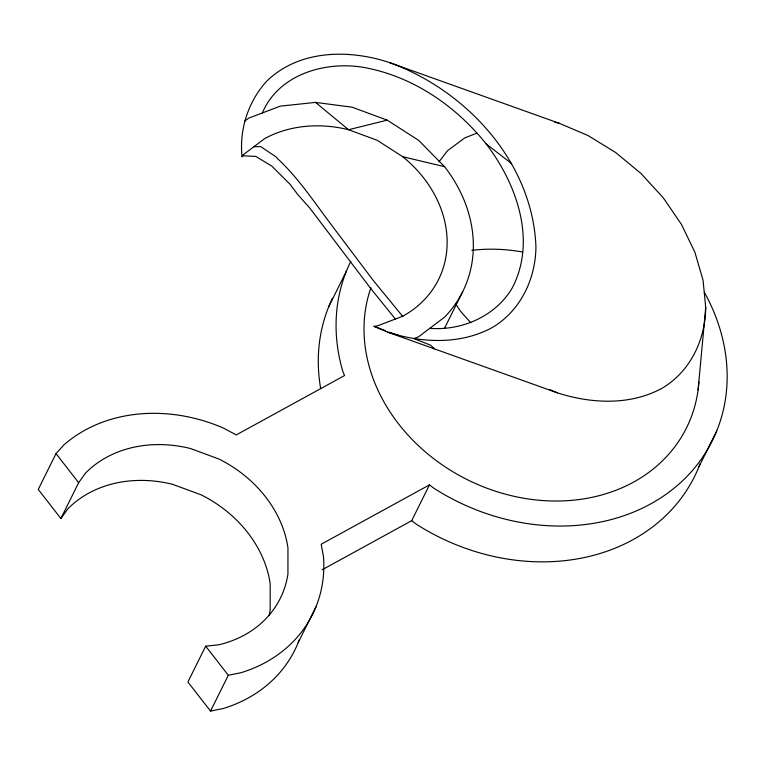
<?xml version="1.0" encoding="UTF-8"?>
<svg xmlns="http://www.w3.org/2000/svg" width="765" height="765" viewBox="0 0 765 765"><rect width="100%" height="100%" fill="white"/><g stroke="black" fill="none" stroke-linecap="round" stroke-linejoin="round"><path stroke-width="1.15" d="M698.082 389.978L705.722 307.587L703.083 280.344L694.888 252.249L681.433 224.374L663.255 197.8L641.051 173.54L615.662 152.522L588.075 135.568L559.339 123.318L389.557 62.596C348.888 49.017 298.905 49.687 266.574 81.32C248.223 101.573 239.139 129.591 242.046 156.729L243.672 154.444L264.642 138.637A117.112 97.432 26.4 0 1 348.553 129.725L387.205 120.153L418.771 140.444L444.542 166.665A144.136 119.914 26.4 0 1 444.417 317.303L418.618 336.763L413.855 338.57L430.571 345.187L434.367 348.744L432.684 347.578M705.722 307.587C705.416 339.775 690.164 371.809 661.849 388.381C629.691 405.727 591.249 403.71 557.341 392.847L387.568 332.115L374.018 326.339L377.021 326.024L402.686 316.261A117.112 97.432 26.4 0 0 402.811 156.758L377.164 140.272L348.553 129.725L315.524 102.395L280.306 106.134L248.711 118.135L244.733 121.138M262.376 112.943C278.69 73.928 326.225 60.473 365.068 67.655C413.263 76.758 455.768 105.933 486.129 143.868C516.633 183.629 536.963 240.43 512.234 287.975C495.596 316.241 461.859 330.882 429.777 328.338M350.819 261.324A201.788 167.879 26.4 0 0 342.691 370.996L344.527 375.567L236.251 434.922L223.237 427.989A153.143 127.411 26.4 0 0 63.916 444.895L56.027 453.607L38.25 489.418L60.875 518.536L67.664 509.021A117.112 97.432 26.4 0 1 172.546 484.302L201.157 494.85A117.112 97.432 26.4 0 1 270.179 583.657L270.16 609.906A117.112 97.432 26.4 0 1 269.079 615.634M60.875 518.536L78.652 482.715L85.441 473.2A117.112 97.432 26.4 0 1 190.322 448.481L218.933 459.029A117.112 97.432 26.4 0 1 287.956 547.845L287.936 574.085A117.112 97.432 26.4 0 1 218.79 644.78L205.68 646.167L187.903 681.988L210.528 711.096L223.198 708.533A153.143 127.411 26.4 0 0 299.373 639.54M328.701 306.794L346.488 270.973M210.528 711.096L228.305 675.275L240.975 672.722A153.143 127.411 26.4 0 0 323.528 557.035L321.204 544.231L429.481 484.876L433.717 488.127A201.788 167.879 26.4 0 0 667.357 493.358A201.788 167.879 26.4 0 0 704.336 292.268M444.446 328.434L462.672 291.723M298.149 642.715L315.926 606.894M322.17 569.772L411.694 520.688L429.481 484.876M698.961 466.726L716.738 430.905M242.046 156.729L243.672 154.444M438.995 161.836L447.649 150.59L464.891 137.843L476.949 133.139M253.97 146.679L260.693 146.593L276.308 157.074L277.772 158.833C298.857 178.427 314.578 202.725 331.895 225.522L373.052 280.191L402.792 316.519M243.002 155.792L255.806 156.423L271.824 166.11L289.964 184.193L297.595 194.32L309.72 207.965L371.015 288.893L395.572 319.282M315.524 102.395L351.996 107.177L387.205 120.153M402.811 156.758L444.542 166.665M554.74 122.19L559.339 123.318M387.568 332.115C421.477 342.988 459.908 344.996 492.067 327.649C520.382 311.078 535.634 279.043 535.94 246.856C532.736 162.476 466.621 90.433 389.557 62.596M393.946 333.865L399.588 335.73M385.168 330.576L374.018 326.339M389.557 332.22L392.856 333.454M549.892 389.672L557.341 392.847M411.694 520.688L415.94 523.939A201.788 167.879 26.4 0 0 700.233 463.447M486.129 143.868L511.661 163.643M470.829 322.782L460.769 311.575L455.538 303.734M56.027 453.607L78.652 482.715M205.68 646.167L228.305 675.275M320.669 388.515A201.788 167.879 26.4 0 1 332.517 298.197M471.852 250.346A158.546 131.905 26.4 0 1 522.457 251.991M698.904 381.974A172.957 143.897 26.4 0 1 502.376 493.329A172.957 143.897 26.4 0 1 370.939 287.688"/></g></svg>
